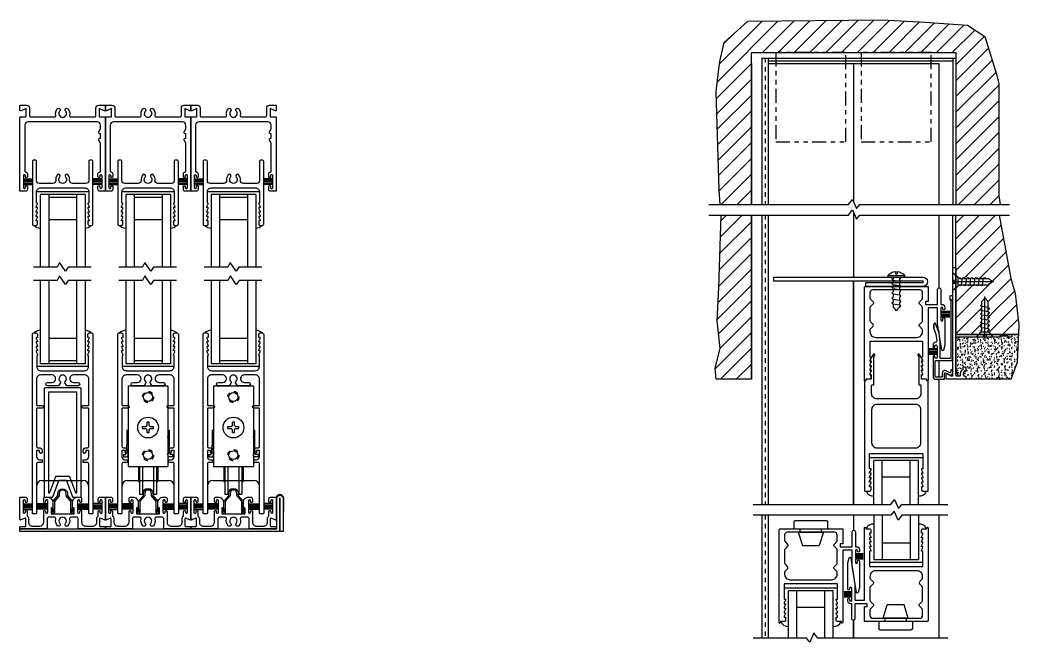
# Model space of a CAD drawing. Extents: x -67 to 139, y -71 to 26.
# Drawn here: x -65.56 to -43.23, y -0.58 to 13.31 of the extents above; entities that cross this region are included whole.
import ezdxf

# ---------------------------------------------------------------- set-up
doc = ezdxf.new("R2010")
doc.units = 0
doc.header["$MEASUREMENT"] = 0
doc.linetypes.add('HIDDEN', pattern=[0.075, 0.05, -0.025])
doc.linetypes.add('PHANTOM2', pattern=[1.25, 0.625, -0.125, 0.125, -0.125, 0.125, -0.125])
doc.layers.get('0').update_dxf_attribs({"linetype": 'CONTINUOUS'})
for name, color, linetype in [('ALUM-RED', 1, 'CONTINUOUS'), ('DIM', 7, 'CONTINUOUS'), ('FRAME', 1, 'CONTINUOUS'), ('GLASS-VINYL', 7, 'CONTINUOUS'), ('HEM COVER', 4, 'CONTINUOUS'), ('MISC', 7, 'CONTINUOUS'), ('OBJ', 1, 'CONTINUOUS'), ('SASH', 5, 'CONTINUOUS'), ('SEAL', 7, 'CONTINUOUS'), ('SILL-PAN', 7, 'CONTINUOUS'), ('VENT', 5, 'CONTINUOUS')]:
    doc.layers.add(name, color=color, linetype=linetype)
pattern_1 = [(45, (-59.46947, -8.1662), (-0.1767767, 0.1767767), [])]

# ---------------------------------------------------------------- blocks, each defined once
blk = doc.blocks.new('A$C72B7364F')
at = {"linetype": 'Continuous'}
for p, q in [((0.0224, 0.0935), (0.0313, 0.0935)), ((0.0224, 0.0935), (0.0224, 0)), ((0.0313, 0.0935), (0.0313, 0)), ((0.0313, 0.0644), (0.0425, 0.0644)), ((0.0485, 0.0654), (0.0539, 0.028)), ((0.0487, 0.0644), (0.0661, 0.0644)), ((0.0721, 0.0654), (0.0775, 0.028)), ((0.0723, 0.0644), (0.0896, 0.0644)), ((0.0956, 0.0654), (0.1011, 0.028)), ((0.0958, 0.0644), (0.1132, 0.0644)), ((0.1253, 0.0654), (0.1307, 0.028)), ((0.1255, 0.0644), (0.1429, 0.0644)), ((0.155, 0.0654), (0.1604, 0.028)), ((0.1552, 0.0644), (0.1725, 0.0644)), ((0.1817, 0.0654), (0.1871, 0.028)), ((0.1819, 0.0644), (0.1992, 0.0644)), ((0, 0.0517), (0.0125, 0.0517)), ((0, 0.0418), (0.0125, 0.0418)), ((0.0125, 0.0517), (0.0125, 0.0418)), ((0.0364, 0.0291), (0.0539, 0.0291)), ((0.06, 0.0291), (0.0774, 0.0291)), ((0.0835, 0.0291), (0.101, 0.0291)), ((0.1132, 0.0291), (0.1306, 0.0291)), ((0.1429, 0.0291), (0.1603, 0.0291)), ((0.1696, 0.0291), (0.187, 0.0291)), ((0.1931, 0.0291), (0.1992, 0.0291)), ((0.2188, 0.0451), (0.2188, 0.0484)), ((0.0224, 0), (0.0313, 0))]:
    blk.add_line(p, q, dxfattribs=at)
for centre, radius, start, end in [((0.0599, 0.0467), 0.0599, 128.718, 175.226), ((0.0425, 0.0644), 0.00611, 0, 180), ((0.0661, 0.0644), 0.00611, 0, 180), ((0.0896, 0.0644), 0.00611, 0, 180), ((0.1193, 0.0644), 0.00611, 0, 180), ((0.149, 0.0644), 0.00611, 0, 180), ((0.1757, 0.0644), 0.00611, 0, 180), ((0.2302, 0.0864), 0.038, 215.4362, 249.2949), ((0.0599, 0.0467), 0.0599, 184.774, 231.282), ((0.0364, 0.0291), 0.00611, 212.4827, 0), ((0.06, 0.0291), 0.00611, 180, 0), ((0.06, 0.0291), 0.00611, 180, 0), ((0.0835, 0.0291), 0.00611, 180, 0), ((0.1071, 0.0291), 0.00611, 180, 0), ((0.1071, 0.0291), 0.00611, 180, 0), ((0.1367, 0.0291), 0.00611, 180, 0), ((0.1367, 0.0291), 0.00611, 180, 0), ((0.1664, 0.0291), 0.00611, 180, 0), ((0.1664, 0.0291), 0.00611, 180, 0), ((0.1931, 0.0291), 0.00611, 180, 0), ((0.2302, 0.0071), 0.038, 110.7051, 144.5638), ((0.2163, 0.0484), 0.00249, 0, 78.2349), ((0.2163, 0.0451), 0.00249, 281.7651, 0)]:
    blk.add_arc(centre, radius, start, end, dxfattribs=at)
blk = doc.blocks.new('A$C1D443341')
for p, q in [((0, 0.719), (0, 0.031)), ((0.188, 0.75), (0.031, 0.75)), ((0.188, 0.75), (0.188, 0)), ((0.264, 0.615), (0.188, 0.615)), ((0.264, 0.656), (0.562, 0.563)), ((0.264, 0.656), (0.264, 0.094)), ((0.562, 0.563), (0.562, 0.187)), ((0.188, 0), (0.031, 0)), ((0.264, 0.135), (0.188, 0.135)), ((0.264, 0.094), (0.562, 0.187))]:
    blk.add_line(p, q)
for centre, start, end in [((0.031, 0.719), 90, 180), ((0.031, 0.031), 180, 270)]:
    blk.add_arc(centre, 0.031, start, end)
blk = doc.blocks.new('3006 STD POST-INTERLOCKER')
for points in [[(-2.074, -0.666), (-2.074, -0.58, -0.414214), (-2.043, -0.55), (-1.974, -0.55), (-1.974, -0.58), (-1.954, -0.58), (-1.894, -0.55), (-1.874, -0.55), (-1.874, -0.58), (-1.854, -0.58), (-1.794, -0.55), (-1.774, -0.55), (-1.774, -0.58), (-1.754, -0.58), (-1.694, -0.55), (-1.674, -0.55), (-1.674, -0.58), (-1.654, -0.58), (-1.594, -0.55), (-1.574, -0.55), (-1.574, -0.58), (-1.231, -0.58), (-1.231, 0.61), (-1.574, 0.61), (-1.574, 0.581), (-1.594, 0.581), (-1.654, 0.61), (-1.674, 0.61), (-1.674, 0.581), (-1.694, 0.581), (-1.754, 0.61), (-1.774, 0.61), (-1.774, 0.581), (-1.794, 0.581), (-1.854, 0.61), (-1.874, 0.61), (-1.874, 0.581), (-1.894, 0.581), (-1.954, 0.61), (-1.974, 0.61), (-1.974, 0.581), (-2.043, 0.581, -0.414214), (-2.074, 0.611), (-2.074, 0.696), (-2.094, 0.696, -0.999996), (-2.094, 0.728), (-0.031, 0.728, -0.414214), (0, 0.697), (0, -0.697), (-0.338, -0.697), (-0.338, -0.635), (-0.4, -0.635), (-0.4, -0.908), (-0.066, -0.908, -1), (-0.066, -0.979), (-0.4, -0.979), (-0.4, -1.006, -0.414214), (-0.462, -1.068), (-0.504, -1.068, -1), (-0.504, -1.028), (-0.484, -1.028, 0.999996), (-0.484, -0.979), (-0.744, -0.979, 1.000003), (-0.744, -1.028), (-0.724, -1.028, -0.999994), (-0.724, -1.068), (-1.312, -1.068), (-1.422, -1.039, -0.811415), (-1.42, -1), (-0.828, -0.908), (-0.478, -0.908), (-0.478, -0.697), (-2.094, -0.697, -0.999996), (-2.094, -0.666), (-2.074, -0.666)], [(-0.891, 0.535), (-0.96, 0.604), (-1.012, 0.604, 0.414214), (-1.137, 0.479), (-1.137, -0.447, 0.414214), (-1.012, -0.572), (-0.973, -0.572, 0.198912), (-0.951, -0.563), (-0.891, -0.504, -0.414214), (-0.847, -0.504), (-0.787, -0.563, 0.198912), (-0.765, -0.572), (-0.473, -0.572, 0.198912), (-0.451, -0.563), (-0.391, -0.504, -0.414214), (-0.347, -0.504), (-0.287, -0.563, 0.198912), (-0.265, -0.572), (-0.138, -0.572, 0.414214), (-0.076, -0.51), (-0.076, 0.542, 0.414214), (-0.138, 0.604), (-0.265, 0.604, 0.198912), (-0.287, 0.594), (-0.347, 0.535, -0.414214), (-0.391, 0.535), (-0.451, 0.594, 0.198912), (-0.473, 0.604), (-0.765, 0.604, 0.198912), (-0.787, 0.594), (-0.847, 0.535)]]:
    blk.add_lwpolyline(points, format="xyb")
blk.add_arc((-0.869, 0.557), 0.031, 225.0005, 315.0002)
blk = doc.blocks.new('A$C02B45EA9')
for p, q in [((0, 0.909), (0.097, 0.793)), ((0.161, 0.909), (0, 0.909)), ((0.161, 0.909), (0.161, 0.857)), ((0.192, 0.929), (0.192, 0)), ((0.224, 0.909), (0.224, 0.857)), ((0.385, 0.909), (0.224, 0.909)), ((0.385, 0.909), (0.288, 0.793)), ((0.288, 0.793), (0.097, 0.793)), ((0.224, 0.857), (0.161, 0.857))]:
    blk.add_line(p, q)
at = {"linetype": 'Continuous'}
for p, q in [((0.142, 0.793), (0.118, 0.79)), ((0.267, 0.717), (0.118, 0.695)), ((0.122, 0.793), (0.122, 0.79)), ((0.122, 0.766), (0.122, 0.696)), ((0.122, 0.671), (0.122, 0.601)), ((0.263, 0.793), (0.263, 0.741)), ((0.263, 0.716), (0.263, 0.647)), ((0.267, 0.623), (0.118, 0.601)), ((0.267, 0.528), (0.118, 0.507)), ((0.122, 0.577), (0.122, 0.507)), ((0.122, 0.483), (0.122, 0.413)), ((0.263, 0.622), (0.263, 0.553)), ((0.263, 0.528), (0.263, 0.458)), ((0.267, 0.434), (0.118, 0.412)), ((0.267, 0.34), (0.118, 0.318)), ((0.267, 0.246), (0.118, 0.224)), ((0.122, 0.388), (0.122, 0.319)), ((0.122, 0.307), (0.122, 0.237)), ((0.263, 0.433), (0.263, 0.364)), ((0.263, 0.339), (0.263, 0.237)), ((0.263, 0.245), (0.263, 0.112)), ((0.122, 0.213), (0.122, 0.112)), ((0.186, 0.034), (0.199, 0.034))]:
    blk.add_line(p, q, dxfattribs=at)
for centre, radius, start, end in [((0.122, 0.766), 0.0244, 90, 270), ((0.122, 0.766), 0.0244, 90, 270), ((0.122, 0.671), 0.0244, 90, 270), ((0.122, 0.671), 0.0244, 90, 270), ((0.263, 0.741), 0.0244, 270, 90), ((0.263, 0.647), 0.0244, 270, 90), ((0.122, 0.577), 0.0244, 90, 270), ((0.122, 0.483), 0.0244, 90, 270), ((0.122, 0.483), 0.0244, 90, 270), ((0.263, 0.553), 0.0244, 270, 90), ((0.263, 0.458), 0.0244, 270, 90), ((0.122, 0.388), 0.0244, 90, 270), ((0.122, 0.294), 0.0244, 90, 270), ((0.122, 0.2), 0.0244, 90, 270), ((0.263, 0.364), 0.0244, 270, 90), ((0.263, 0.27), 0.0244, 270, 90), ((0.034, -0.012), 0.152, 20.7051, 54.5638), ((0.186, 0.044), 0.00998, 191.7651, 270), ((0.199, 0.044), 0.00998, 270, 348.2349), ((0.351, -0.012), 0.152, 125.4362, 159.2949)]:
    blk.add_arc(centre, radius, start, end, dxfattribs=at)
blk = doc.blocks.new('A$C65D31368')
at = {"layer": 'MISC', "extrusion": (0, 0, -1), "xscale": 0.25, "yscale": 0.25, "zscale": -0.25}
blk.add_blockref('A$C02B45EA9', (-0.0962, 0), dxfattribs=at)
blk = doc.blocks.new('3756 2 pc Post Interlocker')
at = {"color": 7}
for p, q in [((-0.678, 0.418), (-0.678, 0.598)), ((-0.647, 0.418), (-0.647, 0.598)), ((-0.616, 0.418), (-0.616, 0.598)), ((-0.585, 0.418), (-0.585, 0.598)), ((-0.554, 0.418), (-0.554, 0.598))]:
    blk.add_line(p, q, dxfattribs=at)
blk.add_lwpolyline([(-1.133, 0.487), (-1.01, 0.442), (-0.862, 0.425, 0.41874), (-0.827, 0.452, -0.384071), (-0.766, 0.508), (-0.726, 0.508, -0.999994), (-0.726, 0.468), (-0.741, 0.468, 1.000003), (-0.741, 0.418), (-0.491, 0.418, 0.999996), (-0.491, 0.468), (-0.506, 0.468, -1), (-0.506, 0.508), (-0.062, 0.508, -0.414214), (0, 0.446), (0, 0.318), (0, 0.262, -0.414214), (-0.01, 0.252), (-0.138, 0.252, 0.577352), (-0.146, 0.237), (-0.103, 0.161, -0.339456), (-0.112, 0.089), (-0.139, 0.062), (-0.2, 0.062, -0.414214), (-0.21, 0.072), (-0.21, 0.102, -0.414214), (-0.2, 0.112), (-0.164, 0.112, 0.198912), (-0.157, 0.115), (-0.147, 0.124, 0.339456), (-0.146, 0.136), (-0.19, 0.212, -0.577352), (-0.138, 0.302), (-0.06, 0.302, 0.414214), (-0.05, 0.312), (-0.05, 0.448, 0.414214), (-0.06, 0.458), (-0.406, 0.458, 0.414214), (-0.416, 0.448), (-0.416, 0.122, -0.414214), (-0.476, 0.062), (-1.784, 0.062, -0.668179), (-1.791, 0.079), (-1.761, 0.109, -0.198912), (-1.754, 0.112), (-0.476, 0.112, 0.414214), (-0.466, 0.122), (-0.466, 0.338, 0.414214), (-0.476, 0.348), (-0.828, 0.348), (-1.028, 0.372), (-1.247, 0.452, -0.701346), (-1.234, 0.487), (-1.133, 0.487), (-1.234, 0.487)], format="xyb")
blk.add_lwpolyline([(-0.08, -0.01), (-0.08, -0.099, -0.414214), (-0.09, -0.109), (-0.126, -0.109, 0.258619), (-0.225, -0.164), (-0.267, -0.164, 0.414214), (-0.277, -0.174), (-0.277, -0.216, 0.414214), (-0.267, -0.226), (-0.188, -0.226, -1), (-0.064, -0.226), (-0.01, -0.226, 0.414214), (0, -0.216), (0, 0.202, 0.414214), (-0.01, 0.212), (-0.116, 0.212, 0.57735), (-0.129, 0.189), (-0.08, 0.105), (-0.08, 0.072, -0.414214), (-0.09, 0.062), (-1.784, 0.062, -0.668179), (-1.791, 0.079), (-1.763, 0.107, 0.668179), (-1.77, 0.124), (-1.86, 0.124, 0.414214), (-1.87, 0.114), (-1.87, 0.072, -0.414214), (-1.88, 0.062), (-2.167, 0.062), (-2.182, 0.047), (-2.197, 0.062), (-2.485, 0.062, 0.414214), (-2.495, 0.052), (-2.495, 0.01, 0.414214), (-2.485, 0), (-1.01, 0, -0.414214), (-1, -0.01), (-1, -1.237, 0.414214), (-0.987, -1.25), (-0.951, -1.25, 0.414214), (-0.938, -1.237), (-0.938, -1.17), (-0.96, -1.17), (-0.96, -0.982), (-0.938, -0.982), (-0.938, -0.01, -0.414214), (-0.928, 0), (-0.09, 0, -0.414214)], format="xyb", close=True)
at = {"color": 7, "extrusion": (0, 0, -1), "xscale": 4, "yscale": 4, "zscale": -4}
blk.add_blockref('A$C65D31368', (1.99, -0.847), dxfattribs=at)
at = {"color": 7, "extrusion": (0, 0, -1), "xscale": 4, "yscale": 4, "zscale": -4, "rotation": 90}
blk.add_blockref('A$C65D31368', (1.847, -0.846), dxfattribs=at)
blk = doc.blocks.new('FW1020 STD SILL')
blk.add_lwpolyline([(0.075, 0.457, 1), (-0.075, 0.457), (-0.075, 0.402), (-0.184, 0.272), (-0.184, 0.03, -1), (-0.244, 0.03), (-0.244, 0.109), (-0.214, 0.109), (-0.214, 0.027), (-0.214, 0.283), (-0.105, 0.413), (-0.105, 0.457, -1), (0.105, 0.457), (0.105, 0.413), (0.214, 0.283), (0.214, 0.027), (0.214, 0.109), (0.244, 0.109), (0.244, 0.03, -1), (0.184, 0.03), (0.184, 0.272), (0.075, 0.402)], format="xyb", close=True)
blk = doc.blocks.new('3046 MS HEAD SINGLE TRACK')
blk.add_lwpolyline([(1.76, 1.095), (1.898, 1.095, -0.414214), (1.908, 1.085), (1.908, 0.982, -0.546624), (1.885, 0.968), (1.773, 1.02), (1.773, 0.842, 0.414214), (1.783, 0.831), (1.898, 0.831, -0.414214), (1.908, 0.822), (1.908, -0.821, -0.414214), (1.898, -0.831), (1.783, -0.831, -0.414214), (1.743, -0.791), (1.743, -0.724, -0.414214), (1.762, -0.704), (1.764, -0.704, -0.414214), (1.783, -0.724), (1.783, -0.745, 0.414214), (1.807, -0.769), (1.808, -0.769, 0.414214), (1.833, -0.745), (1.833, -0.484, 0.414214), (1.808, -0.459), (1.807, -0.459, 0.414214), (1.783, -0.484), (1.783, -0.505, -0.414214), (1.764, -0.524), (1.763, -0.524, -0.414214), (1.743, -0.504), (1.743, -0.437, -0.414214), (1.783, -0.397), (1.788, -0.397, 0.414214), (1.798, -0.387), (1.798, 0.245), (1.76, 0.31, -0.57735), (1.786, 0.355), (1.798, 0.355), (1.798, 0.455), (1.786, 0.455, -0.57735), (1.76, 0.5), (1.798, 0.566), (1.798, 0.646, 0.414214), (1.723, 0.721), (0.185, 0.721, 0.414214), (0.11, 0.646), (0.11, -0.387, 0.414214), (0.12, -0.397), (0.125, -0.397, -0.414214), (0.165, -0.437), (0.165, -0.504, -0.414214), (0.145, -0.524), (0.144, -0.524, -0.414214), (0.125, -0.505), (0.125, -0.484, 0.414214), (0.1, -0.459), (0.099, -0.459, 0.414214), (0.075, -0.484), (0.075, -0.745, 0.414214), (0.099, -0.769), (0.1, -0.769, 0.414214), (0.125, -0.745), (0.125, -0.724, -0.414214), (0.144, -0.704), (0.145, -0.704, -0.414214), (0.165, -0.724), (0.165, -0.791, -0.414214), (0.125, -0.831), (0.01, -0.831, -0.414214), (0, -0.821), (0, 0.822, -0.414214), (0.01, 0.831), (0.125, 0.831, 0.414214), (0.135, 0.842), (0.135, 1.02), (0.023, 0.968, -0.546624), (0, 0.982), (0, 1.085, -0.414214), (0.01, 1.095), (0.148, 1.095, -0.414214), (0.21, 1.033), (0.21, 0.863, 0.414214), (0.241, 0.831), (0.771, 0.831, 0.485225), (0.801, 0.87, -0.250378), (0.839, 1.013, -0.505732), (0.896, 1.007), (0.897, 1.006, -0.327538), (0.892, 0.963, 0.652778), (0.954, 0.823, 0.652778), (1.016, 0.963, -0.327538), (1.011, 1.006), (1.012, 1.007, -0.505732), (1.069, 1.013, -0.250378), (1.107, 0.87, 0.485225), (1.137, 0.831), (1.667, 0.831, 0.414214), (1.698, 0.863), (1.698, 1.033, -0.414214)], format="xyb", close=True)
blk = doc.blocks.new('3741 SINGLE TRACK SILL')
blk.add_lwpolyline([(0.518, 0), (0.364, 0, -0.414214), (0.354, 0.01), (0.354, 0.22, 0.414214), (0.314, 0.26), (0.255, 0.26), (0.187, 0.26, 0.499657), (0.158, 0.22, -0.259642), (0.123, 0.07, -1), (0.067, 0.12, 2.247229), (-0.057, 0.12, -1), (-0.113, 0.07, -0.259642), (-0.148, 0.22, 0.499657), (-0.177, 0.26), (-0.254, 0.26), (-0.304, 0.26, 0.414214), (-0.344, 0.22), (-0.344, 0.02, -0.414214), (-0.364, 0), (-0.513, 0), (-0.584, 0), (-0.939, 0, -0.414214), (-0.949, 0.01), (-0.949, 0.044, -0.414214), (-0.939, 0.054), (-0.829, 0.054, 0.414214), (-0.819, 0.064), (-0.819, 0.225, 0.528549), (-0.833, 0.235), (-0.927, 0.198, -0.528549), (-0.949, 0.212), (-0.949, 0.302), (-0.949, 0.7, -0.414214), (-0.939, 0.71), (-0.829, 0.71, -0.414214), (-0.789, 0.67), (-0.789, 0.608, -0.414214), (-0.809, 0.588), (-0.81, 0.588, -0.414214), (-0.829, 0.608), (-0.829, 0.624, 0.414214), (-0.854, 0.648), (-0.855, 0.648, 0.414214), (-0.879, 0.624), (-0.879, 0.373, 0.414214), (-0.855, 0.348), (-0.854, 0.348, 0.414214), (-0.829, 0.373), (-0.829, 0.389, -0.414214), (-0.81, 0.408), (-0.809, 0.408, -0.414214), (-0.789, 0.388), (-0.789, 0.285, -0.250492), (-0.757, 0.225), (-0.757, 0.147, 0.414214), (-0.672, 0.062), (-0.58, 0.062), (-0.504, 0.062, 0.406851), (-0.419, 0.15), (-0.419, 0.334), (-0.419, 0.388, -0.414214), (-0.399, 0.408), (-0.398, 0.408, -0.414214), (-0.379, 0.389), (-0.379, 0.373, 0.414214), (-0.355, 0.348), (-0.354, 0.348, 0.414214), (-0.329, 0.373), (-0.329, 0.624, 0.414214), (-0.354, 0.648), (-0.355, 0.648, 0.414214), (-0.379, 0.624), (-0.379, 0.608, -0.414214), (-0.398, 0.588), (-0.399, 0.588, -0.414214), (-0.419, 0.608), (-0.419, 0.67, -0.414214), (-0.379, 0.71), (-0.356, 0.71), (-0.339, 0.71, -0.414214), (-0.214, 0.585), (-0.214, 0.48, -0.414214), (-0.224, 0.47), (-0.244, 0.47, 0.414214), (-0.254, 0.46), (-0.254, 0.345, 0.414214), (-0.244, 0.335), (0.254, 0.335, 0.414214), (0.264, 0.345), (0.264, 0.46, 0.414214), (0.254, 0.47), (0.234, 0.47, -0.414214), (0.224, 0.48), (0.224, 0.585, -0.414214), (0.349, 0.71), (0.356, 0.71), (0.389, 0.71, -0.414214), (0.429, 0.67), (0.429, 0.608, -0.414214), (0.409, 0.588), (0.408, 0.588, -0.414214), (0.389, 0.608), (0.389, 0.624, 0.414214), (0.364, 0.648), (0.363, 0.648, 0.414214), (0.339, 0.624), (0.339, 0.373, 0.414214), (0.363, 0.348), (0.364, 0.348, 0.414214), (0.389, 0.373), (0.389, 0.389, -0.414214), (0.408, 0.408), (0.409, 0.408, -0.414214), (0.429, 0.388), (0.429, 0.334), (0.429, 0.147, 0.414214), (0.514, 0.062), (0.584, 0.062), (0.682, 0.062, 0.414214), (0.767, 0.147), (0.767, 0.225, -0.250492), (0.799, 0.285), (0.799, 0.388, -0.414214), (0.819, 0.408), (0.819, 0.408, -0.414214), (0.839, 0.389), (0.839, 0.373, 0.414214), (0.863, 0.348), (0.864, 0.348, 0.414214), (0.889, 0.373), (0.889, 0.624, 0.414214), (0.864, 0.648), (0.863, 0.648, 0.414214), (0.839, 0.624), (0.839, 0.608, -0.414214), (0.819, 0.588), (0.818, 0.588, -0.414214), (0.799, 0.608), (0.799, 0.67, -0.414214), (0.839, 0.71), (0.949, 0.71, -0.414214), (0.959, 0.7), (0.959, 0.302), (0.959, 0.212, -0.528549), (0.937, 0.198), (0.843, 0.235, 0.528549), (0.829, 0.225), (0.829, 0.064, 0.414214), (0.839, 0.054), (0.949, 0.054, -0.414214), (0.959, 0.044), (0.959, 0.01, -0.414214), (0.949, 0), (0.614, 0)], format="xyb", close=True)
blk = doc.blocks.new('3709 B-RAIL')
blk.add_line((-0.458, -2.273), (0.458, -2.273))
blk.add_lwpolyline([(0.489, 0.087), (0.242, 0.087, 1.000001), (0.242, -0.081), (0.343, -0.081, -1), (0.343, -0.156), (0.09, -0.156), (0.042, -0.073, 0.767327), (0, 0.084, 0.767327), (-0.042, -0.073), (-0.09, -0.156), (-0.342, -0.156, -1), (-0.342, -0.081), (-0.241, -0.081, 0.999999), (-0.241, 0.087), (-0.489, 0.087, 0.414214), (-0.583, -0.007), (-0.583, -0.583, 0.414214), (-0.573, -0.593), (-0.456, -0.593, -1), (-0.456, -0.655), (-0.573, -0.655, 0.414214), (-0.583, -0.665), (-0.583, -1.441), (-0.583, -1.485), (-0.583, -1.509, 0.414214), (-0.552, -1.54), (-0.525, -1.54, -0.414214), (-0.458, -1.607), (-0.458, -1.639, -0.414214), (-0.484, -1.665), (-0.489, -1.665, -0.414214), (-0.515, -1.639), (-0.515, -1.612, 0.414214), (-0.525, -1.602), (-0.573, -1.602, 0.414214), (-0.583, -1.612), (-0.583, -1.74, 0.414214), (-0.516, -1.807), (-0.477, -1.807), (-0.468, -1.807, -0.414214), (-0.458, -1.817), (-0.458, -1.859, -0.414214), (-0.468, -1.869), (-0.552, -1.869, 0.414214), (-0.583, -1.9), (-0.583, -1.917), (-0.583, -1.967), (-0.583, -3.003, -0.414214), (-0.593, -3.013), (-0.667, -3.013, -0.414214), (-0.677, -3.003), (-0.677, 0.993, -0.414214), (-0.646, 1.024), (-0.595, 1.024, -0.414214), (-0.565, 0.994), (-0.565, 0.924), (-0.595, 0.924), (-0.595, 0.904), (-0.565, 0.844), (-0.565, 0.824), (-0.595, 0.824), (-0.595, 0.804), (-0.565, 0.744), (-0.565, 0.724), (-0.595, 0.724), (-0.595, 0.704), (-0.565, 0.644), (-0.565, 0.624), (-0.595, 0.624), (-0.595, 0.604), (-0.565, 0.544), (-0.565, 0.524), (-0.58, 0.524), (-0.58, 0.275, 0.414214), (-0.486, 0.181), (0, 0.181), (0.486, 0.181, 0.414214), (0.58, 0.275), (0.58, 0.524), (0.565, 0.524), (0.565, 0.544), (0.595, 0.604), (0.595, 0.624), (0.565, 0.624), (0.565, 0.644), (0.595, 0.704), (0.595, 0.724), (0.565, 0.724), (0.565, 0.744), (0.595, 0.804), (0.595, 0.824), (0.565, 0.824), (0.565, 0.844), (0.595, 0.904), (0.595, 0.924), (0.565, 0.924), (0.565, 0.994, -0.414214), (0.595, 1.024), (0.646, 1.024, -0.414214), (0.677, 0.993), (0.677, -3.003, -0.414214), (0.667, -3.013), (0.593, -3.013, -0.414214), (0.583, -3.003), (0.583, -1.9, 0.414214), (0.552, -1.869), (0.468, -1.869, -0.414214), (0.458, -1.859), (0.458, -1.817, -0.414214), (0.468, -1.807), (0.477, -1.807), (0.516, -1.807, 0.414214), (0.583, -1.74), (0.583, -1.612, 0.414214), (0.573, -1.602), (0.525, -1.602, 0.414214), (0.515, -1.612), (0.515, -1.639, -0.414214), (0.489, -1.665), (0.484, -1.665, -0.414214), (0.458, -1.639), (0.458, -1.607, -0.414214), (0.525, -1.54), (0.552, -1.54, 0.414214), (0.583, -1.509), (0.583, -0.665, 0.414214), (0.573, -0.655), (0.456, -0.655, -1), (0.456, -0.593), (0.573, -0.593, 0.414214), (0.583, -0.583), (0.583, -0.007, 0.414214)], format="xyb", close=True)
for centre, start, end in [((-0.458, -2.398), 90, 180), ((0.458, -2.398), 0, 90)]:
    blk.add_arc(centre, 0.125, start, end)
blk = doc.blocks.new('3004 STD TOP-RAIL')
at = {"color": 5}
blk.add_lwpolyline([(-0.116, 0.106), (-0.116, 0.106, 0.216769), (-0.156, -0.018, -0.448133), (-0.218, -0.087), (-0.521, -0.087, -0.414214), (-0.583, -0.025), (-0.583, 0.405, 0.414214), (-0.614, 0.436), (-0.646, 0.436, 0.414214), (-0.677, 0.405), (-0.677, -0.993, 0.414214), (-0.646, -1.024), (-0.596, -1.024, 0.414214), (-0.565, -0.993), (-0.565, -0.924), (-0.595, -0.924), (-0.595, -0.904), (-0.565, -0.844), (-0.565, -0.824), (-0.595, -0.824), (-0.595, -0.804), (-0.565, -0.744), (-0.565, -0.724), (-0.595, -0.724), (-0.595, -0.704), (-0.565, -0.644), (-0.565, -0.624), (-0.595, -0.624), (-0.595, -0.604), (-0.565, -0.544), (-0.565, -0.524), (-0.583, -0.524), (-0.583, -0.275, -0.414214), (-0.489, -0.181), (0, -0.181), (0.489, -0.181, -0.414214), (0.583, -0.275), (0.583, -0.524), (0.565, -0.524), (0.565, -0.544), (0.595, -0.604), (0.595, -0.624), (0.565, -0.624), (0.565, -0.644), (0.595, -0.704), (0.595, -0.724), (0.565, -0.724), (0.565, -0.744), (0.595, -0.804), (0.595, -0.824), (0.565, -0.824), (0.565, -0.844), (0.595, -0.904), (0.595, -0.924), (0.565, -0.924), (0.565, -0.993, 0.414214), (0.596, -1.024), (0.646, -1.024, 0.414214), (0.677, -0.993), (0.677, 0.405, 0.414214), (0.646, 0.436), (0.614, 0.436, 0.414214), (0.583, 0.405), (0.583, -0.025, -0.414214), (0.521, -0.087), (0.218, -0.087, -0.448133), (0.156, -0.018, 0.216769), (0.116, 0.106, 0.999998), (0.062, 0.057, -0.651692), (0, -0.084, -0.651692), (-0.062, 0.057, 0.999998), (-0.116, 0.106), (-0.116, 0.106)], format="xyb", dxfattribs=at)
blk = doc.blocks.new('STD ROLLER(1070SERIES)_FW-1040')
for p, q in [((-0.445, 2.299), (-0.445, 0.499)), ((-0.445, 2.299), (0.445, 2.299)), ((0.445, 2.299), (0.445, 0.499)), ((-0.123, 1.389), (-0.048, 1.389)), ((-0.123, 1.344), (-0.123, 1.389)), ((-0.123, 1.344), (-0.048, 1.344)), ((-0.048, 1.389), (-0.022, 1.414)), ((-0.022, 1.318), (-0.048, 1.344)), ((-0.022, 1.414), (-0.022, 1.489)), ((0.022, 1.489), (-0.022, 1.489)), ((0.022, 1.414), (0.022, 1.489)), ((0.048, 1.389), (0.022, 1.414)), ((0.022, 1.318), (0.048, 1.344)), ((0.048, 1.389), (0.123, 1.389)), ((0.048, 1.344), (0.123, 1.344)), ((0.123, 1.344), (0.123, 1.389)), ((-0.494, 0.772), (-0.445, 1.164)), ((-0.472, 1.306), (-0.472, 0.944)), ((-0.022, 1.244), (-0.022, 1.318)), ((0.022, 1.244), (-0.022, 1.244)), ((0.022, 1.244), (0.022, 1.318)), ((0.494, 0.772), (0.445, 1.164)), ((0.473, 1.306), (0.473, 0.944)), ((-0.55, 0.764), (-0.55, 0.714)), ((-0.55, 0.764), (-0.504, 0.764)), ((-0.55, 0.714), (-0.462, 0.714)), ((-0.452, 0.722), (-0.445, 0.777)), ((0.452, 0.722), (0.445, 0.777)), ((0.55, 0.714), (0.462, 0.714)), ((0.55, 0.764), (0.504, 0.764)), ((0.55, 0.764), (0.55, 0.714)), ((-0.445, 0.499), (0.445, 0.499)), ((-0.217, 0.499), (-0.217, 0.162)), ((-0.19, 0.499), (-0.19, -0.122)), ((-0.122, 0.499), (-0.122, -0.122)), ((0.122, 0.499), (0.122, -0.122)), ((0.19, 0.499), (0.19, -0.122)), ((0.217, 0.499), (0.217, 0.162)), ((-0.217, 0.162), (-0.19, 0.162)), ((0.19, 0.162), (0.217, 0.162)), ((-0.19, -0.122), (-0.122, -0.122)), ((0.122, -0.122), (0.19, -0.122))]:
    blk.add_line(p, q)
at = {"color": 7}
for p, q in [((-0.472, 1.306), (-0.445, 1.306)), ((0.445, 1.306), (0.473, 1.306))]:
    blk.add_line(p, q, dxfattribs=at)
at = {"linetype": 'HIDDEN'}
for centre in [(0, 2.049), (0, 0.749)]:
    blk.add_circle(centre, 0.125, dxfattribs=at)
for centre, radius in [((0, 2.049), 0.1), ((0, 1.366), 0.232), ((0, 0.749), 0.1)]:
    blk.add_circle(centre, radius)
for centre, radius, start, end in [((-0.504, 0.774), 0.01, 270, 352.875), ((-0.462, 0.724), 0.01, 270, 352.875), ((0.462, 0.724), 0.01, 187.125, 270), ((0.504, 0.774), 0.01, 187.125, 270), ((0, -0.122), 0.122, 0, 180)]:
    blk.add_arc(centre, radius, start, end)
blk = doc.blocks.new('2.5IN-SE')
blk.add_lwpolyline([(3.343, 0.703, 0.414214), (3.333, 0.713), (0.879, 0.713), (0.879, 0.681), (0.843, 0.681), (0.843, 0.575, -0.414214), (0.833, 0.565), (0.733, 0.565), (0.733, 0.59), (0.718, 0.59), (0.663, 0.565), (0.633, 0.565), (0.633, 0.59), (0.618, 0.59), (0.563, 0.565), (0.533, 0.565), (0.533, 0.59), (0.518, 0.59), (0.463, 0.565), (0.433, 0.565), (0.433, 0.59), (0.418, 0.59), (0.291, 0.517, 1), (0.311, 0.482), (0.345, 0.502, -0.131652), (0.35, 0.503), (0.958, 0.503, 0.414214), (0.968, 0.513), (0.968, 0.542, -0.414214), (0.978, 0.552), (1.161, 0.552, -0.414214), (1.281, 0.432), (1.281, -0.432, -0.414214), (1.161, -0.552), (0.978, -0.552, -0.414214), (0.968, -0.542), (0.968, -0.513, 0.414214), (0.958, -0.503), (0.35, -0.503, -0.131652), (0.345, -0.502), (0.311, -0.482, 1), (0.291, -0.517), (0.418, -0.59), (0.433, -0.59), (0.433, -0.565), (0.463, -0.565), (0.518, -0.59), (0.533, -0.59), (0.533, -0.565), (0.563, -0.565), (0.618, -0.59), (0.633, -0.59), (0.633, -0.565), (0.663, -0.565), (0.718, -0.59), (0.733, -0.59), (0.733, -0.565), (0.833, -0.565, -0.414214), (0.843, -0.575), (0.843, -0.681), (0.879, -0.681), (0.879, -0.713), (3.333, -0.713, 0.414214), (3.343, -0.703), (3.343, -0.596, 0.414214), (3.312, -0.565), (3.243, -0.565), (3.243, -0.595), (3.223, -0.595), (3.163, -0.565), (3.143, -0.565), (3.143, -0.595), (3.123, -0.595), (3.063, -0.565), (3.043, -0.565), (3.043, -0.595), (3.023, -0.595), (2.963, -0.565), (2.943, -0.565), (2.943, -0.595), (2.923, -0.595), (2.863, -0.565), (2.843, -0.565), (2.843, -0.595), (2.51, -0.595, -0.414214), (2.5, -0.585), (2.5, 0.585, -0.414214), (2.51, 0.595), (2.843, 0.595), (2.843, 0.565), (2.863, 0.565), (2.923, 0.595), (2.943, 0.595), (2.943, 0.565), (2.963, 0.565), (3.023, 0.595), (3.043, 0.595), (3.043, 0.565), (3.063, 0.565), (3.123, 0.595), (3.143, 0.595), (3.143, 0.565), (3.163, 0.565), (3.223, 0.595), (3.243, 0.595), (3.243, 0.565), (3.312, 0.565, 0.414214), (3.343, 0.596), (3.343, 0.702)], format="xyb")
blk.add_lwpolyline([(2.255, -0.552, 0.414214), (2.375, -0.432), (2.375, 0.432, 0.414214), (2.255, 0.552), (1.526, 0.552, 0.414214), (1.406, 0.432), (1.406, -0.432, 0.414214), (1.526, -0.552)], format="xyb", close=True)
blk = doc.blocks.new('*U157')
blk.add_blockref('2.5IN-SE', (0, 0))

msp = doc.modelspace()

# ---------------------------------------------------------------- hatches: boundary and pattern name
at = {"layer": 'DIM'}
h = msp.add_hatch(dxfattribs=at)
h.set_pattern_fill('ANSI31', color=256, scale=2, style=0)
h.set_pattern_definition(pattern_1)
h.paths.add_polyline_path([(-44.38817, 13.1954), (-45.33893, 13.2659), (-46.28969, 13.31436), (-49.2983, 13.28876), (-49.8249, 12.81287), (-49.91938, 12.38747), (-49.95055, 12.15961), (-50.00063, 11.70723), (-49.93819, 9.51953), (-49.90989, 9.19247), (-49.21439, 9.19247), (-49.21439, 12.33864), (-49.21439, 12.58864), (-44.6484, 12.58864), (-44.6484, 9.19247), (-43.65658, 9.19247), (-43.68775, 9.38249), (-43.68775, 11.89443), (-43.73451, 12.10668), (-43.99948, 12.94511)])
h = msp.add_hatch(dxfattribs=at)
h.set_pattern_fill('ANSI31', color=256, scale=2, style=0)
h.set_pattern_definition(pattern_1)
h.paths.add_polyline_path([(-49.21439, 8.95546), (-49.8885, 8.95546), (-49.94646, 7.32774), (-49.97763, 6.59457), (-49.91529, 5.9706), (-50.02439, 5.53381), (-49.99924, 5.28663), (-49.21439, 5.28663)])
h = msp.add_hatch(dxfattribs=at)
h.set_pattern_fill('ANSI31', color=256, scale=2, style=0)
h.set_pattern_definition(pattern_1)
h.paths.add_polyline_path([(-43.668, 8.95546), (-44.6484, 8.95546), (-44.6484, 7.60932), (-44.58494, 7.55608, -0.68357877), (-44.5425, 7.53954), (-44.49735, 7.53954), (-44.49695, 7.54231, -0.94475952), (-44.44822, 7.53954), (-44.40307, 7.53954), (-44.40267, 7.54231, -0.94475952), (-44.35394, 7.53954), (-44.30879, 7.53954), (-44.30839, 7.54231, -0.94475952), (-44.25966, 7.53954), (-44.21451, 7.53954), (-44.21411, 7.54231, -0.94475952), (-44.16538, 7.53954), (-44.12023, 7.53954), (-44.11983, 7.54231, -0.94475952), (-44.0711, 7.53954), (-44.02595, 7.53954), (-44.02555, 7.54231, -0.94475952), (-43.97683, 7.53954), (-43.91343, 7.53954, 0.14882082), (-43.84333, 7.48549, -0.35527225), (-43.83539, 7.47572), (-43.83539, 7.45515, 0.0090398), (-43.8406, 7.4534, -0.07335709), (-43.84333, 7.45239, 0.14882082), (-43.91343, 7.39835), (-44.04642, 7.39835), (-44.04682, 7.39558, -0.94475952), (-44.09555, 7.39835), (-44.1407, 7.39835), (-44.1411, 7.39558, -0.94475952), (-44.18983, 7.39835), (-44.23498, 7.39835), (-44.23538, 7.39558, -0.94475952), (-44.28411, 7.39835), (-44.32926, 7.39835), (-44.32966, 7.39558, -0.94475952), (-44.37839, 7.39835), (-44.42353, 7.39835), (-44.42394, 7.39558, -0.94475952), (-44.47266, 7.39835), (-44.51781, 7.39835), (-44.51822, 7.39558, -0.94475952), (-44.56694, 7.39835), (-44.59449, 7.39835), (-44.59449, 7.3738), (-44.6484, 7.32857), (-44.6484, 6.29653, 0.41421356), (-44.6384, 6.28653), (-44.13545, 6.28653), (-44.08235, 6.34981, -0.68357877), (-44.06581, 6.39226), (-44.06581, 6.4374), (-44.06858, 6.43781, -0.94475952), (-44.06581, 6.48653), (-44.06581, 6.53168), (-44.06858, 6.53209, -0.94475952), (-44.06581, 6.58081), (-44.06581, 6.62596), (-44.06858, 6.62636, -0.94475952), (-44.06581, 6.67509), (-44.06581, 6.72024), (-44.06858, 6.72064, -0.94475952), (-44.06581, 6.76937), (-44.06581, 6.81452), (-44.06858, 6.81492, -0.94475952), (-44.06581, 6.86365), (-44.06581, 6.9088), (-44.06858, 6.9092, -0.94475952), (-44.06581, 6.95793), (-44.06581, 7.02133, 0.14882082), (-44.01177, 7.09143, -0.35527225), (-44.002, 7.09937), (-43.98142, 7.09937, 0.0090398), (-43.97967, 7.09416, -0.07335709), (-43.97867, 7.09143, 0.14882082), (-43.92462, 7.02133), (-43.92462, 6.88834), (-43.92185, 6.88794, -0.94475952), (-43.92462, 6.83921), (-43.92462, 6.79406), (-43.92185, 6.79366, -0.94475952), (-43.92462, 6.74493), (-43.92462, 6.69978), (-43.92185, 6.69938, -0.94475952), (-43.92462, 6.65065), (-43.92462, 6.6055), (-43.92185, 6.6051, -0.94475952), (-43.92462, 6.55637), (-43.92462, 6.51122), (-43.92185, 6.51082, -0.94475952), (-43.92462, 6.46209), (-43.92462, 6.41694), (-43.92185, 6.41654, -0.94475952), (-43.92462, 6.36781), (-43.92462, 6.34027), (-43.90008, 6.34027), (-43.85498, 6.28653), (-43.41185, 6.28653), (-43.24281, 6.28653), (-43.23466, 6.50464), (-43.31136, 7.20311), (-43.40032, 7.49949)])
at = {"layer": 'MISC'}
h = msp.add_hatch(dxfattribs=at)
h.set_pattern_fill('AR-SAND', color=256, scale=0.06, angle=90, style=0)
h.set_pattern_definition([(127.5, (-59.46947, -5.6662), (-0.11560943, -0.0037796), [0, -0.0912, 0, -0.102, 0, -0.0975]), (97.5, (-59.46947, -5.6662), (-0.1693288, 0.1061866), [0, -0.0492, 0, -0.0822, 0, -0.0315]), (57.5, (-59.46947, -5.74), (-0.00033954, 0.1868485), [0, -0.03, 0, -0.108, 0, -0.141]), (47.5, (-59.46947, -5.74), (-0.0526605, 0.1803676), [0, -0.015, 0, -0.0708, 0, -0.081])])
h.paths.add_polyline_path([(-43.24281, 6.28653), (-43.41185, 6.28653, -0.41421356), (-43.39852, 6.2732), (-43.39852, 6.23787, -0.41421356), (-43.41185, 6.22454), (-43.47851, 6.22454), (-43.47851, 6.24653), (-43.66649, 6.24653), (-43.66649, 6.22454), (-43.80282, 6.22454), (-43.80282, 6.22437), (-43.96392, 6.22437), (-43.96392, 6.22454), (-44.02651, 6.22454), (-44.02651, 6.22437), (-44.18761, 6.22437), (-44.18761, 6.22454), (-44.6384, 6.22454, 0.41421356), (-44.6484, 6.21454), (-44.6484, 5.37662, 0.41421356), (-44.6384, 5.36662), (-44.54987, 5.36662, 0.41421356), (-44.53987, 5.37662), (-44.53987, 5.41263, -0.25861907), (-44.48487, 5.51185), (-44.48487, 5.55354, -0.41421356), (-44.47487, 5.56354), (-44.43287, 5.56354, -0.41421356), (-44.42287, 5.55354), (-44.42287, 5.47463, 1), (-44.42287, 5.35063), (-44.42287, 5.29663, -0.41421356), (-44.43287, 5.28663), (-43.40819, 5.28663), (-43.26555, 5.67788)])

# ---------------------------------------------------------------- linework, layer by layer
for p, q in [((-46.9314, 2.48582), (-46.9314, 7.48046)), ((-46.9314, 2.25309), (-46.9314, 1.9133)), ((-46.9314, -0.4944), (-46.9314, -0.09011))]:
    msp.add_line(p, q)
at = {"layer": 'ALUM-RED'}
msp.add_lwpolyline([(-45.38421, 7.45046, 1), (-45.38421, 7.48046), (-48.71641, 7.48046), (-48.71641, 7.57046), (-45.38421, 7.57046, -1), (-45.38421, 7.36046), (-46.65421, 7.36046), (-46.65421, 7.45046)], format="xyb", close=True, dxfattribs=at)
at = {"layer": 'DIM'}
for p, q in [((-49.21439, 12.33864), (-49.21439, 9.19247)), ((-48.97839, 12.46364), (-48.97839, 9.19247)), ((-48.83939, 12.46364), (-48.83939, 9.19247)), ((-46.93139, 12.33864), (-46.93139, 9.24878)), ((-45.02339, 12.33864), (-45.02339, 9.19247)), ((-49.21439, 8.95546), (-49.21439, 5.28663)), ((-48.97839, 8.95546), (-48.97839, 2.48582)), ((-48.83939, 8.95546), (-48.83939, 2.48582)), ((-46.93139, 9.01178), (-46.93139, 7.57046)), ((-45.02339, 8.95546), (-45.02339, 7.3291)), ((-46.93139, 7.48046), (-46.93139, 2.48582)), ((-45.02339, 6.36549), (-45.02339, 6.3381)), ((-45.02339, 5.70246), (-45.02339, 5.33646)), ((-45.02339, 5.28646), (-45.02339, 2.48582)), ((-48.97839, 2.25309), (-48.97839, -0.4944)), ((-48.83939, 2.25309), (-48.83939, -0.4944)), ((-46.93139, 2.25309), (-46.93139, 1.9141)), ((-45.02339, 2.25309), (-45.02339, -0.4944)), ((-46.93139, 0.9231), (-46.93139, 0.89378)), ((-46.93139, -0.09718), (-46.93139, -0.4944))]:
    msp.add_line(p, q, dxfattribs=at)
at = {"layer": 'GLASS-VINYL'}
for p, q in [((-64.02291, 9.47341), (-65.18891, 9.47341)), ((-65.10595, 9.41141), (-65.10595, 7.79195)), ((-64.10595, 9.41141), (-65.10595, 9.41141)), ((-64.91845, 9.41141), (-64.91845, 7.79195)), ((-64.29345, 9.41141), (-64.29345, 7.79195)), ((-64.10595, 9.41141), (-64.10595, 7.79195)), ((-62.11491, 9.47341), (-63.28091, 9.47341)), ((-63.19795, 9.41141), (-63.19795, 7.79195)), ((-62.19795, 9.41141), (-63.19795, 9.41141)), ((-63.01045, 9.41141), (-63.01045, 7.79195)), ((-62.38545, 9.41141), (-62.38545, 7.79195)), ((-62.19795, 9.41141), (-62.19795, 7.79195)), ((-60.20691, 9.47341), (-61.37291, 9.47341)), ((-61.28995, 9.41141), (-61.28995, 7.79195)), ((-60.28995, 9.41141), (-61.28995, 9.41141)), ((-61.10245, 9.41141), (-61.10245, 7.79195)), ((-60.47745, 9.41141), (-60.47745, 7.79195)), ((-60.28995, 9.41141), (-60.28995, 7.79195)), ((-64.29345, 9.34941), (-64.91845, 9.34941)), ((-62.38545, 9.34941), (-63.01045, 9.34941)), ((-60.47745, 9.34941), (-61.10245, 9.34941)), ((-64.29345, 8.84841), (-64.91845, 8.84841)), ((-62.38545, 8.84841), (-63.01045, 8.84841)), ((-60.47745, 8.84841), (-61.10245, 8.84841)), ((-65.10595, 7.49496), (-65.10595, 5.6332)), ((-64.91845, 7.49496), (-64.91845, 5.6332)), ((-64.29345, 7.49496), (-64.29345, 5.6332)), ((-64.10595, 7.49496), (-64.10595, 5.6332)), ((-63.19795, 7.49496), (-63.19795, 5.6332)), ((-63.01045, 7.49496), (-63.01045, 5.6332)), ((-62.38545, 7.49496), (-62.38545, 5.6332)), ((-62.19795, 7.49496), (-62.19795, 5.6332)), ((-61.28995, 7.49496), (-61.28995, 5.6332)), ((-61.10245, 7.49496), (-61.10245, 5.6332)), ((-60.47745, 7.49496), (-60.47745, 5.6332)), ((-60.28995, 7.49496), (-60.28995, 5.6332)), ((-64.29345, 6.1962), (-64.91845, 6.1962)), ((-62.38545, 6.1962), (-63.01045, 6.1962)), ((-60.47745, 6.1962), (-61.10245, 6.1962)), ((-64.10595, 5.6332), (-65.10595, 5.6332)), ((-64.29345, 5.6952), (-64.91845, 5.6952)), ((-62.19795, 5.6332), (-63.19795, 5.6332)), ((-62.38545, 5.6952), (-63.01045, 5.6952)), ((-60.28995, 5.6332), (-61.28995, 5.6332)), ((-60.47745, 5.6952), (-61.10245, 5.6952)), ((-64.02591, 5.5712), (-65.18591, 5.5712)), ((-62.11791, 5.5712), (-63.27791, 5.5712)), ((-60.20991, 5.5712), (-61.36991, 5.5712)), ((-46.5724, 3.53896), (-45.3824, 3.53896)), ((-46.4774, 2.48582), (-46.4774, 3.47396)), ((-45.4774, 3.47396), (-46.4774, 3.47396)), ((-46.2899, 2.48582), (-46.2899, 3.47396)), ((-45.6649, 2.48582), (-45.6649, 3.47396)), ((-45.4774, 2.48582), (-45.4774, 3.47396)), ((-45.6649, 3.09896), (-46.2899, 3.09896)), ((-46.4774, 2.25309), (-46.4774, 1.25796)), ((-46.2899, 2.25309), (-46.2899, 1.25796)), ((-45.6649, 2.25309), (-45.6649, 1.25796)), ((-45.4774, 2.25309), (-45.4774, 1.25796)), ((-46.2899, 1.63296), (-45.6649, 1.63296)), ((-45.3824, 1.19296), (-46.5724, 1.19296)), ((-46.4774, 1.25796), (-45.4774, 1.25796)), ((-48.4804, 0.62396), (-47.2904, 0.62396)), ((-48.3854, -0.4944), (-48.3854, 0.55896)), ((-47.3854, 0.55896), (-48.3854, 0.55896)), ((-48.1979, -0.4944), (-48.1979, 0.55896)), ((-47.5729, -0.4944), (-47.5729, 0.55896)), ((-47.3854, -0.4944), (-47.3854, 0.55896)), ((-47.5729, 0.18396), (-48.1979, 0.18396))]:
    msp.add_line(p, q, dxfattribs=at)
for points in [[(-63.97153, 7.79195), (-64.48188, 7.79195), (-64.54555, 7.69969), (-64.67607, 7.89622), (-64.73188, 7.79195), (-65.2584, 7.79195)], [(-62.06353, 7.79195), (-62.57388, 7.79195), (-62.63755, 7.69969), (-62.76807, 7.89622), (-62.82388, 7.79195), (-63.3504, 7.79195)], [(-60.15553, 7.79195), (-60.66588, 7.79195), (-60.72955, 7.69969), (-60.86007, 7.89622), (-60.91588, 7.79195), (-61.4424, 7.79195)], [(-63.97056, 7.49496), (-64.48091, 7.49496), (-64.54459, 7.4027), (-64.6751, 7.59923), (-64.73091, 7.49496), (-65.25743, 7.49496)], [(-62.06256, 7.49496), (-62.57291, 7.49496), (-62.63659, 7.4027), (-62.7671, 7.59923), (-62.82291, 7.49496), (-63.34943, 7.49496)], [(-60.15456, 7.49496), (-60.66491, 7.49496), (-60.72859, 7.4027), (-60.8591, 7.59923), (-60.91491, 7.49496), (-61.44143, 7.49496)], [(-44.82484, -0.4944), (-47.73298, -0.4944), (-47.81724, -0.38017), (-47.9087, -0.58404), (-47.98298, -0.4944), (-49.17833, -0.4944)]]:
    msp.add_lwpolyline(points, dxfattribs=at)
for centre, radius, start, end in [((-65.0876, 8.87832), 0.2185, 224.935627, 265.182257), ((-64.12226, 8.88042), 0.2185, 274.280755, 314.252642), ((-63.1796, 8.87832), 0.2185, 224.935627, 265.182257), ((-62.21426, 8.88042), 0.2185, 274.280755, 314.252642), ((-61.2716, 8.87832), 0.2185, 224.935627, 265.182257), ((-60.30626, 8.88042), 0.2185, 274.280755, 314.252642), ((-65.0876, 6.1663), 0.2185, 94.817743, 135.064373), ((-64.12226, 6.1642), 0.2185, 45.747358, 85.719245), ((-63.1796, 6.1663), 0.2185, 94.817743, 135.064373), ((-62.21426, 6.1642), 0.2185, 45.747358, 85.719245), ((-61.2716, 6.1663), 0.2185, 94.817743, 135.064373), ((-60.30626, 6.1642), 0.2185, 45.747358, 85.719245), ((-46.50193, 2.83202), 0.15276, 197.354231, 279.24028), ((-45.45287, 2.83202), 0.15276, 260.75972, 342.645769), ((-46.50193, 1.89989), 0.15276, 80.75972, 162.645769), ((-45.45287, 1.89989), 0.15276, 17.354231, 99.24028), ((-48.40993, -0.08297), 0.15276, 197.354231, 279.24028), ((-47.36087, -0.08297), 0.15276, 260.75972, 342.645769)]:
    msp.add_arc(centre, radius, start, end, dxfattribs=at)
at = {"layer": 'HEM COVER'}
msp.add_lwpolyline([(-59.83591, 2.6257), (-59.83541, 2.3357), (-59.82041, 2.3357), (-59.82091, 2.6257, -1), (-59.68091, 2.6257), (-59.68141, 2.3357), (-59.66641, 2.3357), (-59.66591, 2.6257, 1)], format="xyb", close=True, dxfattribs=at)
at = {"layer": 'MISC'}
for p, q in [((-49.21439, 9.19247), (-49.21439, 12.58864)), ((-49.21439, 12.58864), (-44.6484, 12.58864)), ((-44.6484, 12.58864), (-44.6484, 9.19247)), ((-48.97839, 12.46364), (-44.6484, 12.46364)), ((-48.83939, 12.40164), (-44.7104, 12.40164)), ((-48.83939, 12.33864), (-45.02339, 12.33864)), ((-44.7104, 12.46364), (-44.7104, 9.19247)), ((-50.16791, 9.19247), (-47.04164, 9.19247)), ((-47.04164, 9.19247), (-46.95738, 9.3067)), ((-46.95738, 9.3067), (-46.86592, 9.10283)), ((-46.86592, 9.10283), (-46.79164, 9.19247)), ((-46.79164, 9.19247), (-43.44434, 9.19247)), ((-50.16791, 8.95546), (-47.04164, 8.95546)), ((-49.21439, 5.28663), (-49.21439, 8.95546)), ((-47.04164, 8.95546), (-46.95738, 9.0697)), ((-46.95738, 9.0697), (-46.86592, 8.86582)), ((-46.86592, 8.86582), (-46.79164, 8.95546)), ((-46.79164, 8.95546), (-43.44434, 8.95546)), ((-44.7104, 5.37627), (-44.7104, 8.95546)), ((-44.6484, 5.37662), (-44.6484, 8.95546)), ((-43.24281, 6.28653), (-44.6484, 6.28653)), ((-49.21439, 5.28663), (-49.99924, 5.28663)), ((-43.40819, 5.28663), (-44.6484, 5.28663))]:
    msp.add_line(p, q, dxfattribs=at)
for points in [[(-49.90989, 9.19247), (-49.93819, 9.51953), (-50.00063, 11.70723), (-49.95055, 12.15961), (-49.91938, 12.38747), (-49.8249, 12.81287), (-49.2983, 13.28876), (-46.28969, 13.31436), (-45.33893, 13.2659), (-44.38817, 13.1954), (-43.99948, 12.94511), (-43.73451, 12.10668), (-43.68775, 11.89443), (-43.68775, 9.38249), (-43.65658, 9.19247)], [(-49.99924, 5.28663), (-50.02439, 5.53381), (-49.91529, 5.9706), (-49.97763, 6.59457), (-49.94646, 7.32774), (-49.8885, 8.95546)], [(-43.40819, 5.28663), (-43.26555, 5.67788), (-43.23466, 6.50464), (-43.31136, 7.20311), (-43.40032, 7.49949), (-43.668, 8.95546)], [(-49.1762, 2.48582), (-46.1024, 2.48582), (-46.01813, 2.60005), (-45.92667, 2.39617), (-45.8524, 2.48582), (-44.82484, 2.48582)], [(-44.82484, 2.25309), (-45.8524, 2.25309), (-45.93666, 2.13886), (-46.02812, 2.34274), (-46.1024, 2.25309), (-49.1762, 2.25309)]]:
    msp.add_lwpolyline(points, dxfattribs=at)
for points in [[(-64.52735, 3.0302, -0.31529879), (-64.51795, 3.02362), (-64.38625, 2.66178, 0.31529879), (-64.37686, 2.6552), (-64.20586, 2.6552, 0.41421356), (-64.19586, 2.6652), (-64.19586, 5.0832, 0.41421356), (-64.20586, 5.0932), (-65.00586, 5.0932, 0.41421356), (-65.01586, 5.0832), (-65.01586, 2.6652, 0.41421356), (-65.00586, 2.6552), (-64.83486, 2.6552, 0.31529879), (-64.82546, 2.66178), (-64.69376, 3.02362, -0.31529879), (-64.68437, 3.0302)], [(-64.75958, 3.11762, -0.31529879), (-64.75019, 3.1242), (-64.46153, 3.1242, -0.31529879), (-64.45213, 3.11762), (-64.32043, 2.75578, 0.31529879), (-64.31104, 2.7492), (-64.29986, 2.7492, 0.41421356), (-64.28986, 2.7592), (-64.28986, 4.9892, 0.41421356), (-64.29986, 4.9992), (-64.91186, 4.9992, 0.41421356), (-64.92186, 4.9892), (-64.92186, 2.7592, 0.41421356), (-64.91186, 2.7492), (-64.90068, 2.7492, 0.31529879), (-64.89128, 2.75578)]]:
    msp.add_lwpolyline(points, format="xyb", close=True, dxfattribs=at)
at = {"layer": 'OBJ', "linetype": 'PHANTOM2', "ltscale": 0.5}
for points in [[(-47.10415, 10.58864), (-47.10415, 12.58864), (-48.66665, 12.58864), (-48.66665, 10.58864)], [(-45.19615, 10.58864), (-45.19615, 12.58864), (-46.75865, 12.58864), (-46.75865, 10.58864)]]:
    msp.add_lwpolyline(points, close=True, dxfattribs=at)
at = {"layer": 'SEAL'}
for p, q in [((-65.47046, 9.76441), (-65.28291, 9.76441)), ((-65.47046, 9.73341), (-65.28291, 9.73341)), ((-65.47046, 9.70241), (-65.28291, 9.70241)), ((-65.47046, 9.67141), (-65.28291, 9.67141)), ((-65.47046, 9.64041), (-65.28291, 9.64041)), ((-63.74137, 9.76441), (-63.92891, 9.76441)), ((-63.74137, 9.73341), (-63.92891, 9.73341)), ((-63.74137, 9.70241), (-63.92891, 9.70241)), ((-63.74137, 9.67141), (-63.92891, 9.67141)), ((-63.74137, 9.64041), (-63.92891, 9.64041)), ((-63.56246, 9.76441), (-63.37491, 9.76441)), ((-63.56246, 9.73341), (-63.37491, 9.73341)), ((-63.56246, 9.70241), (-63.37491, 9.70241)), ((-63.56246, 9.67141), (-63.37491, 9.67141)), ((-63.56246, 9.64041), (-63.37491, 9.64041)), ((-61.83337, 9.76441), (-62.02091, 9.76441)), ((-61.83337, 9.73341), (-62.02091, 9.73341)), ((-61.83337, 9.70241), (-62.02091, 9.70241)), ((-61.83337, 9.67141), (-62.02091, 9.67141)), ((-61.83337, 9.64041), (-62.02091, 9.64041)), ((-61.65446, 9.76441), (-61.46691, 9.76441)), ((-61.65446, 9.73341), (-61.46691, 9.73341)), ((-61.65446, 9.70241), (-61.46691, 9.70241)), ((-61.65446, 9.67141), (-61.46691, 9.67141)), ((-61.65446, 9.64041), (-61.46691, 9.64041)), ((-59.92537, 9.76441), (-60.11291, 9.76441)), ((-59.92537, 9.73341), (-60.11291, 9.73341)), ((-59.92537, 9.70241), (-60.11291, 9.70241)), ((-59.92537, 9.67141), (-60.11291, 9.67141)), ((-59.92537, 9.64041), (-60.11291, 9.64041)), ((-44.95658, 6.80491), (-44.7824, 6.80491)), ((-44.95658, 6.77491), (-44.7824, 6.77491)), ((-44.95658, 6.74491), (-44.7824, 6.74491)), ((-44.95658, 6.71491), (-44.7824, 6.71491)), ((-44.95658, 6.68491), (-44.7824, 6.68491)), ((-65.47265, 2.50449), (-65.28291, 2.50449)), ((-65.47265, 2.47349), (-65.28291, 2.47349)), ((-64.9593, 2.50666), (-65.18891, 2.50666)), ((-64.9593, 2.47566), (-65.18891, 2.47566)), ((-64.25242, 2.50666), (-64.02291, 2.50666)), ((-64.25242, 2.47566), (-64.02291, 2.47566)), ((-63.73917, 2.50762), (-63.92891, 2.50762)), ((-63.73917, 2.47662), (-63.92891, 2.47662)), ((-63.56465, 2.50449), (-63.37491, 2.50449)), ((-63.56465, 2.47349), (-63.37491, 2.47349)), ((-63.0513, 2.50666), (-63.28091, 2.50666)), ((-63.0513, 2.47566), (-63.28091, 2.47566)), ((-62.34442, 2.50666), (-62.11491, 2.50666)), ((-62.34442, 2.47566), (-62.11491, 2.47566)), ((-61.83117, 2.50762), (-62.02091, 2.50762)), ((-61.83117, 2.47662), (-62.02091, 2.47662)), ((-61.65665, 2.50449), (-61.46691, 2.50449)), ((-61.65665, 2.47349), (-61.46691, 2.47349)), ((-61.1433, 2.50666), (-61.37291, 2.50666)), ((-61.1433, 2.47566), (-61.37291, 2.47566)), ((-60.43642, 2.50666), (-60.20691, 2.50666)), ((-60.43642, 2.47566), (-60.20691, 2.47566)), ((-59.92317, 2.50762), (-60.11291, 2.50762)), ((-59.92317, 2.47662), (-60.11291, 2.47662)), ((-65.47265, 2.44249), (-65.28291, 2.44249)), ((-65.47265, 2.41149), (-65.28291, 2.41149)), ((-65.47265, 2.38049), (-65.28291, 2.38049)), ((-64.9593, 2.44466), (-65.18891, 2.44466)), ((-64.9593, 2.41366), (-65.18891, 2.41366)), ((-64.9593, 2.38266), (-65.18891, 2.38266)), ((-64.25242, 2.44466), (-64.02291, 2.44466)), ((-64.25242, 2.41366), (-64.02291, 2.41366)), ((-64.25242, 2.38266), (-64.02291, 2.38266)), ((-63.73917, 2.44562), (-63.92891, 2.44562)), ((-63.73917, 2.41462), (-63.92891, 2.41462)), ((-63.73917, 2.38362), (-63.92891, 2.38362)), ((-63.56465, 2.44249), (-63.37491, 2.44249)), ((-63.56465, 2.41149), (-63.37491, 2.41149)), ((-63.56465, 2.38049), (-63.37491, 2.38049)), ((-63.0513, 2.44466), (-63.28091, 2.44466)), ((-63.0513, 2.41366), (-63.28091, 2.41366)), ((-63.0513, 2.38266), (-63.28091, 2.38266)), ((-62.34442, 2.44466), (-62.11491, 2.44466)), ((-62.34442, 2.41366), (-62.11491, 2.41366)), ((-62.34442, 2.38266), (-62.11491, 2.38266)), ((-61.83117, 2.44562), (-62.02091, 2.44562)), ((-61.83117, 2.41462), (-62.02091, 2.41462)), ((-61.83117, 2.38362), (-62.02091, 2.38362)), ((-61.65665, 2.44249), (-61.46691, 2.44249)), ((-61.65665, 2.41149), (-61.46691, 2.41149)), ((-61.65665, 2.38049), (-61.46691, 2.38049)), ((-61.1433, 2.44466), (-61.37291, 2.44466)), ((-61.1433, 2.41366), (-61.37291, 2.41366)), ((-61.1433, 2.38266), (-61.37291, 2.38266)), ((-60.43642, 2.44466), (-60.20691, 2.44466)), ((-60.43642, 2.41366), (-60.20691, 2.41366)), ((-60.43642, 2.38266), (-60.20691, 2.38266)), ((-59.92317, 2.44562), (-60.11291, 2.44562)), ((-59.92317, 2.41462), (-60.11291, 2.41462)), ((-59.92317, 2.38362), (-60.11291, 2.38362)), ((-46.8914, 1.39329), (-46.71721, 1.39329)), ((-46.8914, 1.36329), (-46.71721, 1.36329)), ((-46.8914, 1.33329), (-46.71721, 1.33329)), ((-46.8914, 1.30329), (-46.71721, 1.30329)), ((-46.8914, 1.27329), (-46.71721, 1.27329)), ((-47.14558, 0.54546), (-46.9714, 0.54546)), ((-47.14558, 0.51546), (-46.9714, 0.51546)), ((-47.14558, 0.48546), (-46.9714, 0.48546)), ((-47.14558, 0.45546), (-46.9714, 0.45546)), ((-47.14558, 0.42546), (-46.9714, 0.42546))]:
    msp.add_line(p, q, dxfattribs=at)
at = {"layer": 'SILL-PAN', "linetype": 'HIDDEN', "ltscale": 0.5}
for p, q in [((-48.90889, 12.46364), (-48.90889, 9.19247)), ((-48.90889, 8.95546), (-48.90889, 2.48582)), ((-48.90889, 2.25309), (-48.90889, -0.4944))]:
    msp.add_line(p, q, dxfattribs=at)
at = {"layer": 'SILL-PAN'}
for p, q in [((-45.0234, 5.28646), (-45.0234, 2.48582)), ((-45.0234, 2.25309), (-45.0234, -0.4944)), ((-45.0234, 2.25309), (-45.0234, -0.4944))]:
    msp.add_line(p, q, dxfattribs=at)
msp.add_lwpolyline([(-59.68141, 2.6257), (-59.68141, 1.8832), (-59.74341, 1.8832), (-59.74341, 2.6257, 1), (-59.75841, 2.6257), (-59.75841, 1.8832), (-65.55991, 1.8832), (-65.55991, 1.9452), (-65.49751, 1.9452), (-65.49751, 1.9452), (-59.82041, 1.9452), (-59.82041, 2.6257, -1)], format="xyb", close=True, dxfattribs=at)

# ---------------------------------------------------------------- block references
for name, p in [('STD ROLLER(1070SERIES)_FW-1040', (-62.69791, 2.8422)), ('STD ROLLER(1070SERIES)_FW-1040', (-60.78991, 2.8422)), ('FW1020 STD SILL', (-64.60591, 2.2802)), ('FW1020 STD SILL', (-62.69791, 2.2802)), ('FW1020 STD SILL', (-60.78991, 2.2802))]:
    msp.add_blockref(name, p)
at = {"layer": 'FRAME'}
for name, p in [('3046 MS HEAD SINGLE TRACK', (-65.55991, 10.31691)), ('3046 MS HEAD SINGLE TRACK', (-63.65191, 10.31691)), ('3046 MS HEAD SINGLE TRACK', (-61.74391, 10.31691)), ('3741 SINGLE TRACK SILL', (-64.61091, 1.9452)), ('3741 SINGLE TRACK SILL', (-62.70291, 1.9452)), ('3741 SINGLE TRACK SILL', (-60.79491, 1.9452))]:
    msp.add_blockref(name, p, dxfattribs=at)
at = {"layer": 'FRAME', "xscale": -1, "rotation": 90}
msp.add_blockref('3756 2 pc Post Interlocker', (-44.6484, 5.28663), dxfattribs=at)
at = {"layer": 'MISC', "xscale": -4, "yscale": 4, "zscale": 4, "rotation": 90}
msp.add_blockref('A$C72B7364F', (-45.79041, 7.69546), dxfattribs=at)
at = {"layer": 'MISC', "xscale": -1}
for p, rotation in [((-47.5104, 2.13346), 90), ((-46.3679, -0.31654), 270)]:
    msp.add_blockref('A$C1D443341', p, dxfattribs=dict(at, rotation=rotation))
at = {"layer": 'SASH'}
for p, rotation in [((-45.9619, 7.36046), 90), ((-47.8699, 1.94546), 90), ((-45.9929, -0.12854), 270)]:
    msp.add_blockref('3006 STD POST-INTERLOCKER', p, dxfattribs=dict(at, rotation=rotation))
for p in [(-64.60591, 5.2967), (-62.69791, 5.2967), (-60.78991, 5.2967)]:
    msp.add_blockref('3709 B-RAIL', p, dxfattribs=at)
at = {"layer": 'VENT'}
for p in [(-64.60591, 9.74791), (-62.69791, 9.74791), (-60.78991, 9.74791)]:
    msp.add_blockref('3004 STD TOP-RAIL', p, dxfattribs=at)
at = {"layer": 'VENT', "rotation": 270}
msp.add_blockref('*U157', (-45.9774, 6.12946), dxfattribs=at)

doc.saveas('drawing.dxf')
